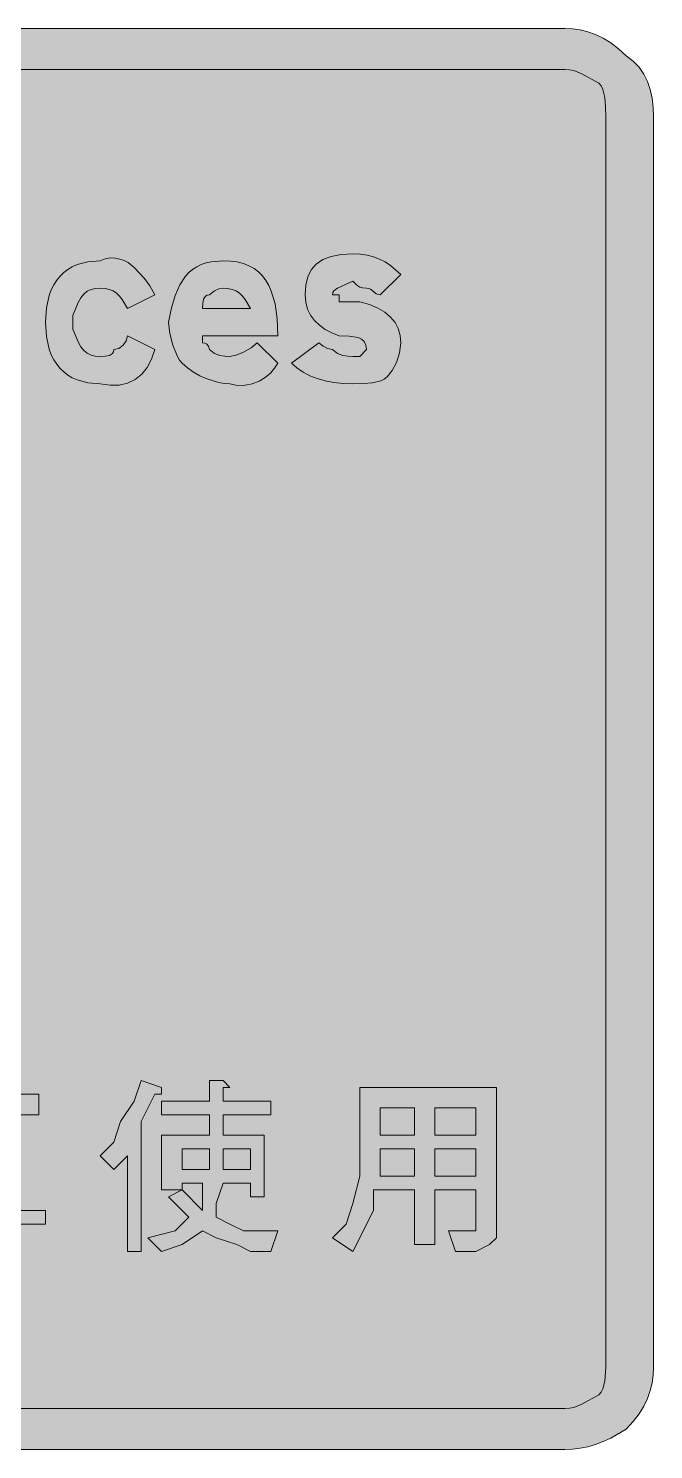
# Model space of a CAD drawing. Header units: metres. Extents: x 121 to 445, y 11 to 261.
# Drawn here: x 335.1 to 444.9, y 11 to 260.6 of the extents above; entities that cross this region are included whole.
import ezdxf

# ---------------------------------------------------------------- set-up
doc = ezdxf.new("R2010")
doc.units = ezdxf.units.M
doc.layers.add('FILL_BLACK_000000', color=7, linetype='Continuous', true_color=0x000000)
doc.layers.add('FILL_WHITE_FFFFFF', color=7, linetype='Continuous', true_color=0xffffff)

msp = doc.modelspace()

# ---------------------------------------------------------------- hatches: boundary and pattern name
at = {"layer": 'FILL_BLACK_000000', "true_color": 0x000000}
h = msp.add_hatch(color=7, dxfattribs=at)
h.dxf.hatch_style = 1
h.paths.add_polyline_path([(429.33, 260.64), (430.68, 260.58), (432.03, 260.4), (433.38, 260.07), (434.73, 259.59), (436.08, 258.94), (437.43, 258.11), (438.78, 257.08), (440.13, 255.84), (441.37, 254.88), (442.4, 253.81), (443.23, 252.63), (443.88, 251.34), (444.36, 249.93), (444.69, 248.41), (444.87, 246.78), (444.93, 245.04), (444.93, 25.44), (444.87, 24.09), (444.69, 22.74), (444.36, 21.39), (443.88, 20.04), (443.23, 18.69), (442.4, 17.34), (441.37, 15.99), (440.13, 14.64), (437.43, 13.06), (436.08, 12.45), (434.73, 11.94), (433.38, 11.55), (432.03, 11.26), (430.68, 11.1), (429.33, 11.04), (136.53, 11.04), (135.13, 11.1), (133.66, 11.26), (132.16, 11.55), (130.68, 11.94), (129.25, 12.45), (127.92, 13.06), (126.74, 13.8), (125.73, 14.64), (124.49, 15.99), (123.46, 17.34), (122.63, 18.69), (121.98, 20.04), (121.5, 21.39), (121.17, 22.74), (120.99, 24.09), (120.93, 25.44), (120.93, 245.04), (120.99, 246.78), (121.17, 248.41), (121.5, 249.93), (121.98, 251.34), (122.63, 252.63), (123.46, 253.81), (124.49, 254.88), (125.73, 255.84), (126.74, 257.08), (127.92, 258.11), (129.25, 258.94), (130.68, 259.59), (132.16, 260.07), (133.66, 260.4), (135.13, 260.58), (136.53, 260.64), (429.33, 260.64)])
h = msp.add_hatch(color=7, dxfattribs=at)
h.dxf.hatch_style = 1
h.paths.add_polyline_path([(348.63, 220.18), (349.51, 220.33), (350.37, 220.3), (351.18, 220.14), (351.94, 219.86), (352.62, 219.5), (353.73, 218.64), (355.53, 216.69), (356.43, 215.43), (357.33, 213.84), (352.53, 211.44), (351.61, 213.01), (351.12, 213.63), (350.58, 214.14), (349.99, 214.53), (349.32, 214.81), (348.58, 214.98), (347.73, 215.04), (346.88, 214.98), (346.14, 214.8), (345.47, 214.47), (344.88, 213.99), (344.34, 213.34), (343.85, 212.51), (342.93, 210.24), (342.93, 209.04), (342.93, 207.84), (343.85, 205.57), (344.34, 204.74), (344.88, 204.09), (345.47, 203.61), (346.14, 203.28), (346.88, 203.1), (347.73, 203.04), (348.61, 203.06), (349.38, 203.19), (349.92, 203.55), (350.08, 203.84), (350.13, 204.24), (351.01, 204.45), (351.78, 204.99), (352.32, 205.76), (352.53, 206.64), (357.33, 204.24), (356.77, 202.55), (356, 201.11), (355.03, 199.92), (353.88, 198.99), (352.56, 198.35), (351.09, 198), (349.47, 197.96), (347.73, 198.24), (345.59, 198.41), (343.7, 198.91), (342.84, 199.29), (342.06, 199.76), (341.33, 200.31), (340.68, 200.94), (340.1, 201.66), (339.59, 202.46), (339.15, 203.34), (338.79, 204.31), (338.3, 206.51), (338.13, 209.04), (338.3, 211.57), (338.79, 213.76), (339.15, 214.74), (339.59, 215.62), (340.1, 216.42), (340.68, 217.14), (341.33, 217.77), (342.06, 218.32), (342.84, 218.79), (343.7, 219.16), (345.59, 219.67), (347.73, 219.84), (348.63, 220.18)])
h = msp.add_hatch(color=7, dxfattribs=at)
h.dxf.hatch_style = 1
h.paths.add_polyline_path([(365.73, 205.44), (366.13, 205.39), (366.42, 205.25), (366.78, 204.84), (366.93, 204.24), (367.83, 203.55), (368.73, 203.19), (369.63, 203.06), (370.53, 203.04), (371.62, 203.25), (372.93, 203.79), (374.24, 204.56), (375.33, 205.44), (378.93, 201.84), (378.37, 200.95), (377.62, 200.1), (376.69, 199.33), (375.63, 198.69), (374.45, 198.22), (373.19, 197.96), (371.88, 197.95), (370.53, 198.24), (369.58, 198.3), (368.54, 198.46), (366.33, 199.14), (365.21, 199.65), (364.12, 200.26), (363.08, 201), (362.13, 201.84), (361.68, 202.4), (361.25, 203.13), (360.48, 204.99), (359.94, 207.07), (359.73, 209.04), (360.24, 211.57), (360.89, 213.76), (361.71, 215.62), (362.73, 217.14), (363.32, 217.77), (363.97, 218.32), (364.69, 218.79), (365.47, 219.16), (366.32, 219.46), (367.24, 219.67), (369.33, 219.84), (370.62, 219.78), (371.81, 219.62), (372.89, 219.34), (373.87, 218.96), (374.75, 218.47), (375.53, 217.88), (376.22, 217.18), (376.83, 216.39), (377.35, 215.5), (377.79, 214.51), (378.44, 212.25), (378.81, 209.62), (378.93, 206.64), (365.73, 206.64), (365.73, 205.44)])
h.paths.add_polyline_path([(373.21, 213.01), (372.72, 213.63), (372.18, 214.14), (371.59, 214.53), (370.92, 214.81), (370.18, 214.98), (369.33, 215.04), (368.58, 214.89), (367.81, 214.53), (366.93, 213.84), (366.53, 213.79), (366.24, 213.63), (365.88, 213.09), (365.75, 212.32), (365.73, 211.44), (374.13, 211.44), (373.21, 213.01)], flags=16)
h = msp.add_hatch(color=7, dxfattribs=at)
h.dxf.hatch_style = 1
h.paths.add_polyline_path([(400.32, 203.66), (399.78, 201.99), (399.01, 200.55), (398.13, 199.44), (397.63, 199.04), (397.02, 198.75), (395.58, 198.39), (393.91, 198.26), (392.13, 198.24), (390.39, 198.3), (388.76, 198.46), (387.24, 198.75), (385.83, 199.14), (384.54, 199.65), (383.36, 200.26), (382.29, 201), (381.33, 201.84), (386.13, 205.44), (386.88, 204.84), (387.65, 204.43), (388.53, 204.24), (389.43, 203.55), (390.33, 203.19), (391.23, 203.06), (392.13, 203.04), (393.33, 203.04), (394.53, 204.24), (394.42, 205.03), (394.12, 205.63), (393.64, 206.05), (393.03, 206.34), (391.49, 206.6), (389.73, 206.64), (388.44, 207.15), (387.27, 207.76), (386.25, 208.5), (385.38, 209.34), (384.68, 210.3), (384.16, 211.36), (383.84, 212.55), (383.73, 213.84), (383.84, 215.53), (384.2, 216.99), (384.81, 218.23), (385.68, 219.24), (386.84, 220.03), (388.29, 220.59), (390.05, 220.93), (392.13, 221.04), (393.43, 220.98), (394.62, 220.81), (395.74, 220.53), (396.78, 220.14), (397.77, 219.63), (398.71, 219.01), (400.53, 217.44), (396.93, 213.84), (396.53, 213.89), (396.22, 214.03), (395.73, 214.44), (395.24, 214.85), (394.93, 214.99), (394.53, 215.04), (393.82, 215.06), (393.33, 215.19), (392.84, 215.55), (392.13, 216.24), (389.43, 215.04), (388.75, 214.55), (388.59, 214.24), (388.53, 213.84), (389.73, 213.84), (389.73, 212.64), (393.33, 212.64), (395.02, 212.13), (396.48, 211.51), (397.72, 210.78), (398.73, 209.94), (399.52, 208.98), (400.08, 207.91), (400.42, 206.73), (400.53, 205.44), (400.32, 203.66)])
h = msp.add_hatch(color=7, dxfattribs=at)
h.dxf.hatch_style = 1
h.paths.add_polyline_path([(324.93, 73.44), (336.93, 73.44), (336.93, 69.84), (324.93, 69.84), (324.93, 68.64), (333.33, 68.64), (333.33, 55.44), (324.93, 55.44), (324.93, 53.04), (338.13, 53.04), (338.13, 50.64), (324.93, 50.64), (324.93, 45.84), (321.33, 45.84), (321.33, 50.64), (308.13, 50.64), (308.13, 53.04), (321.33, 53.04), (321.33, 55.44), (312.93, 55.44), (312.93, 68.64), (321.33, 68.64), (321.33, 69.84), (309.33, 69.84), (309.33, 73.44), (321.33, 73.44), (321.33, 75.84), (324.93, 75.84), (324.93, 74.64), (324.93, 73.44)])
h.paths.add_polyline_path([(321.33, 62.64), (321.33, 65.04), (315.33, 65.04), (315.33, 62.64), (321.33, 62.64)], flags=16)
h.paths.add_polyline_path([(315.33, 57.84), (321.33, 57.84), (321.33, 60.24), (315.33, 60.24), (315.33, 57.84)], flags=16)
h.paths.add_polyline_path([(324.93, 65.04), (324.93, 62.64), (330.93, 62.64), (330.93, 65.04), (324.93, 65.04)], flags=16)
h.paths.add_polyline_path([(330.93, 60.24), (324.93, 60.24), (324.93, 57.84), (330.93, 57.84), (330.93, 60.24)], flags=16)
h = msp.add_hatch(color=7, dxfattribs=at)
h.dxf.hatch_style = 1
h.paths.add_polyline_path([(350.13, 65.04), (351.33, 68.64), (353.73, 72.24), (354.93, 75.84), (358.53, 74.64), (358.53, 73.44), (357.33, 73.44), (354.93, 68.64), (354.93, 45.84), (352.53, 45.84), (352.53, 62.64), (350.13, 60.24), (347.73, 62.64), (350.13, 65.04)])
h = msp.add_hatch(color=7, dxfattribs=at)
h.dxf.hatch_style = 1
h.paths.add_polyline_path([(366.93, 69.84), (358.53, 69.84), (358.53, 72.24), (366.93, 72.24), (366.93, 75.84), (369.33, 75.84), (370.53, 74.64), (369.33, 74.64), (369.33, 72.24), (377.73, 72.24), (377.73, 69.84), (369.33, 69.84), (369.33, 66.24), (376.53, 66.24), (376.53, 55.44), (374.13, 55.44), (374.13, 57.84), (369.33, 57.84), (368.13, 54.24), (368.13, 51.84), (370.53, 50.64), (372.93, 49.44), (376.53, 49.44), (378.93, 49.44), (377.73, 45.84), (374.13, 45.84), (371.73, 47.04), (368.13, 48.24), (365.73, 49.44), (362.13, 47.04), (358.53, 45.84), (356.13, 48.24), (360.93, 49.44), (363.33, 51.84), (362.13, 53.04), (359.73, 55.44), (362.13, 56.64), (358.53, 56.64), (358.53, 66.24), (366.93, 66.24), (366.93, 69.84)])
h.paths.add_polyline_path([(365.73, 53.04), (365.73, 55.44), (365.73, 57.84), (362.13, 57.84), (362.13, 56.64), (365.73, 53.04)], flags=16)
h.paths.add_polyline_path([(374.13, 63.84), (369.33, 63.84), (369.33, 60.24), (374.13, 60.24), (374.13, 63.84)], flags=16)
h.paths.add_polyline_path([(366.93, 63.84), (362.13, 63.84), (362.13, 60.24), (366.93, 60.24), (366.93, 63.84)], flags=16)
h = msp.add_hatch(color=7, dxfattribs=at)
h.dxf.hatch_style = 1
h.paths.add_polyline_path([(413.73, 45.84), (412.53, 45.84), (410.13, 45.84), (408.93, 49.44), (411.33, 49.44), (412.53, 49.44), (413.73, 49.44), (413.73, 50.64), (413.73, 51.84), (413.73, 56.64), (406.53, 56.64), (406.53, 47.04), (402.93, 47.04), (402.93, 56.64), (395.73, 56.64), (395.73, 53.04), (394.53, 50.64), (393.33, 48.24), (392.13, 45.84), (388.53, 48.24), (390.93, 50.64), (392.13, 54.24), (393.33, 59.04), (393.33, 65.04), (393.33, 74.64), (417.33, 74.64), (417.33, 50.64), (417.33, 48.24), (416.13, 47.04), (413.73, 45.84)])
h.paths.add_polyline_path([(402.93, 66.24), (402.93, 71.04), (396.93, 71.04), (396.93, 66.24), (402.93, 66.24)], flags=16)
h.paths.add_polyline_path([(402.93, 59.04), (402.93, 63.84), (396.93, 63.84), (396.93, 59.04), (402.93, 59.04)], flags=16)
h.paths.add_polyline_path([(406.53, 71.04), (406.53, 66.24), (413.73, 66.24), (413.73, 71.04), (406.53, 71.04)], flags=16)
h.paths.add_polyline_path([(413.73, 63.84), (406.53, 63.84), (406.53, 59.04), (413.73, 59.04), (413.73, 63.84)], flags=16)
at = {"layer": 'FILL_WHITE_FFFFFF', "true_color": 0xffffff}
h = msp.add_hatch(color=7, dxfattribs=at)
h.dxf.hatch_style = 1
h.paths.add_polyline_path([(429.33, 253.44), (430.18, 253.39), (430.94, 253.23), (432.33, 252.69), (435.33, 251.04), (435.73, 250.54), (436.02, 249.93), (436.38, 248.49), (436.51, 246.82), (436.53, 245.04), (436.53, 25.44), (436.38, 23.04), (436.02, 21.73), (435.73, 21.14), (435.33, 20.64), (432.33, 18.99), (430.94, 18.45), (430.18, 18.29), (429.33, 18.24), (136.53, 18.24), (135.68, 18.29), (134.92, 18.45), (133.53, 18.99), (130.53, 20.64), (129.65, 21.73), (128.88, 23.04), (128.34, 24.35), (128.13, 25.44), (128.13, 245.04), (128.15, 245.94), (128.28, 246.84), (128.64, 247.74), (129.33, 248.64), (129.38, 249.04), (129.52, 249.35), (129.93, 249.84), (130.34, 250.33), (130.48, 250.64), (130.53, 251.04), (133.53, 252.69), (134.92, 253.23), (135.68, 253.39), (136.53, 253.44), (429.33, 253.44)])

# ---------------------------------------------------------------- linework, layer by layer
at = {"layer": 'FILL_BLACK_000000', "lineweight": 0, "true_color": 0x000000}
for points in [[(136.53, 260.64), (429.33, 260.64), (430.68, 260.58), (432.03, 260.4), (433.38, 260.07), (434.73, 259.59), (436.08, 258.94), (437.43, 258.11), (438.78, 257.08), (440.13, 255.84), (441.37, 254.88), (442.4, 253.81), (443.23, 252.63), (443.88, 251.34), (444.36, 249.93), (444.69, 248.41), (444.87, 246.78), (444.93, 245.04), (444.93, 25.44), (444.87, 24.09), (444.69, 22.74), (444.36, 21.39), (443.88, 20.04), (443.23, 18.69), (442.4, 17.34), (441.37, 15.99), (440.13, 14.64), (437.43, 13.06), (436.08, 12.45), (434.73, 11.94), (433.38, 11.55), (432.03, 11.26), (430.68, 11.1), (429.33, 11.04), (136.53, 11.04)], [(324.93, 73.44), (336.93, 73.44), (336.93, 69.84), (324.93, 69.84)], [(324.93, 53.04), (338.13, 53.04), (338.13, 50.64), (324.93, 50.64)]]:
    msp.add_lwpolyline(points, dxfattribs=at)
for points in [[(348.63, 220.18), (349.51, 220.33), (350.37, 220.3), (351.18, 220.14), (351.94, 219.86), (352.62, 219.5), (353.73, 218.64), (355.53, 216.69), (356.43, 215.43), (357.33, 213.84), (352.53, 211.44), (351.61, 213.01), (351.12, 213.63), (350.58, 214.14), (349.99, 214.53), (349.32, 214.81), (348.58, 214.98), (347.73, 215.04), (346.88, 214.98), (346.14, 214.8), (345.47, 214.47), (344.88, 213.99), (344.34, 213.34), (343.85, 212.51), (342.93, 210.24), (342.93, 209.04), (342.93, 207.84), (343.85, 205.57), (344.34, 204.74), (344.88, 204.09), (345.47, 203.61), (346.14, 203.28), (346.88, 203.1), (347.73, 203.04), (348.61, 203.06), (349.38, 203.19), (349.92, 203.55), (350.08, 203.84), (350.13, 204.24), (351.01, 204.45), (351.78, 204.99), (352.32, 205.76), (352.53, 206.64), (357.33, 204.24), (356.77, 202.55), (356, 201.11), (355.03, 199.92), (353.88, 198.99), (352.56, 198.35), (351.09, 198), (349.47, 197.96), (347.73, 198.24), (345.59, 198.41), (343.7, 198.91), (342.84, 199.29), (342.06, 199.76), (341.33, 200.31), (340.68, 200.94), (340.1, 201.66), (339.59, 202.46), (339.15, 203.34), (338.79, 204.31), (338.3, 206.51), (338.13, 209.04), (338.3, 211.57), (338.79, 213.76), (339.15, 214.74), (339.59, 215.62), (340.1, 216.42), (340.68, 217.14), (341.33, 217.77), (342.06, 218.32), (342.84, 218.79), (343.7, 219.16), (345.59, 219.67), (347.73, 219.84)], [(365.73, 205.44), (366.13, 205.39), (366.42, 205.25), (366.78, 204.84), (366.93, 204.24), (367.83, 203.55), (368.73, 203.19), (369.63, 203.06), (370.53, 203.04), (371.62, 203.25), (372.93, 203.79), (374.24, 204.56), (375.33, 205.44), (378.93, 201.84), (378.37, 200.95), (377.62, 200.1), (376.69, 199.33), (375.63, 198.69), (374.45, 198.22), (373.19, 197.96), (371.88, 197.95), (370.53, 198.24), (369.58, 198.3), (368.54, 198.46), (366.33, 199.14), (365.21, 199.65), (364.12, 200.26), (363.08, 201), (362.13, 201.84), (361.68, 202.4), (361.25, 203.13), (360.48, 204.99), (359.94, 207.07), (359.73, 209.04), (360.24, 211.57), (360.89, 213.76), (361.71, 215.62), (362.73, 217.14), (363.32, 217.77), (363.97, 218.32), (364.69, 218.79), (365.47, 219.16), (366.32, 219.46), (367.24, 219.67), (369.33, 219.84), (370.62, 219.78), (371.81, 219.62), (372.89, 219.34), (373.87, 218.96), (374.75, 218.47), (375.53, 217.88), (376.22, 217.18), (376.83, 216.39), (377.35, 215.5), (377.79, 214.51), (378.44, 212.25), (378.81, 209.62), (378.93, 206.64), (365.73, 206.64)], [(400.32, 203.66), (399.78, 201.99), (399.01, 200.55), (398.13, 199.44), (397.63, 199.04), (397.02, 198.75), (395.58, 198.39), (393.91, 198.26), (392.13, 198.24), (390.39, 198.3), (388.76, 198.46), (387.24, 198.75), (385.83, 199.14), (384.54, 199.65), (383.36, 200.26), (382.29, 201), (381.33, 201.84), (386.13, 205.44), (386.88, 204.84), (387.65, 204.43), (388.53, 204.24), (389.43, 203.55), (390.33, 203.19), (391.23, 203.06), (392.13, 203.04), (393.33, 203.04), (394.53, 204.24), (394.42, 205.03), (394.12, 205.63), (393.64, 206.05), (393.03, 206.34), (391.49, 206.6), (389.73, 206.64), (388.44, 207.15), (387.27, 207.76), (386.25, 208.5), (385.38, 209.34), (384.68, 210.3), (384.16, 211.36), (383.84, 212.55), (383.73, 213.84), (383.84, 215.53), (384.2, 216.99), (384.81, 218.23), (385.68, 219.24), (386.84, 220.03), (388.29, 220.59), (390.05, 220.93), (392.13, 221.04), (393.43, 220.98), (394.62, 220.81), (395.74, 220.53), (396.78, 220.14), (397.77, 219.63), (398.71, 219.01), (400.53, 217.44), (396.93, 213.84), (396.53, 213.89), (396.22, 214.03), (395.73, 214.44), (395.24, 214.85), (394.93, 214.99), (394.53, 215.04), (393.82, 215.06), (393.33, 215.19), (392.84, 215.55), (392.13, 216.24), (389.43, 215.04), (388.75, 214.55), (388.59, 214.24), (388.53, 213.84), (389.73, 213.84), (389.73, 212.64), (393.33, 212.64), (395.02, 212.13), (396.48, 211.51), (397.72, 210.78), (398.73, 209.94), (399.52, 208.98), (400.08, 207.91), (400.42, 206.73), (400.53, 205.44)], [(373.21, 213.01), (372.72, 213.63), (372.18, 214.14), (371.59, 214.53), (370.92, 214.81), (370.18, 214.98), (369.33, 215.04), (368.58, 214.89), (367.81, 214.53), (366.93, 213.84), (366.53, 213.79), (366.24, 213.63), (365.88, 213.09), (365.75, 212.32), (365.73, 211.44), (374.13, 211.44)], [(350.13, 65.04), (351.33, 68.64), (353.73, 72.24), (354.93, 75.84), (358.53, 74.64), (358.53, 73.44), (357.33, 73.44), (354.93, 68.64), (354.93, 45.84), (352.53, 45.84), (352.53, 62.64), (350.13, 60.24), (347.73, 62.64)], [(366.93, 69.84), (358.53, 69.84), (358.53, 72.24), (366.93, 72.24), (366.93, 75.84), (369.33, 75.84), (370.53, 74.64), (369.33, 74.64), (369.33, 72.24), (377.73, 72.24), (377.73, 69.84), (369.33, 69.84), (369.33, 66.24), (376.53, 66.24), (376.53, 55.44), (374.13, 55.44), (374.13, 57.84), (369.33, 57.84), (368.13, 54.24), (368.13, 51.84), (370.53, 50.64), (372.93, 49.44), (376.53, 49.44), (378.93, 49.44), (377.73, 45.84), (374.13, 45.84), (371.73, 47.04), (368.13, 48.24), (365.73, 49.44), (362.13, 47.04), (358.53, 45.84), (356.13, 48.24), (360.93, 49.44), (363.33, 51.84), (362.13, 53.04), (359.73, 55.44), (362.13, 56.64), (358.53, 56.64), (358.53, 66.24), (366.93, 66.24)], [(413.73, 45.84), (412.53, 45.84), (410.13, 45.84), (408.93, 49.44), (411.33, 49.44), (412.53, 49.44), (413.73, 49.44), (413.73, 50.64), (413.73, 51.84), (413.73, 56.64), (406.53, 56.64), (406.53, 47.04), (402.93, 47.04), (402.93, 56.64), (395.73, 56.64), (395.73, 53.04), (394.53, 50.64), (393.33, 48.24), (392.13, 45.84), (388.53, 48.24), (390.93, 50.64), (392.13, 54.24), (393.33, 59.04), (393.33, 65.04), (393.33, 74.64), (417.33, 74.64), (417.33, 50.64), (417.33, 48.24), (416.13, 47.04)], [(402.93, 66.24), (402.93, 71.04), (396.93, 71.04), (396.93, 66.24)], [(406.53, 71.04), (406.53, 66.24), (413.73, 66.24), (413.73, 71.04)], [(366.93, 63.84), (362.13, 63.84), (362.13, 60.24), (366.93, 60.24)], [(374.13, 63.84), (369.33, 63.84), (369.33, 60.24), (374.13, 60.24)], [(402.93, 59.04), (402.93, 63.84), (396.93, 63.84), (396.93, 59.04)], [(413.73, 63.84), (406.53, 63.84), (406.53, 59.04), (413.73, 59.04)], [(365.73, 53.04), (365.73, 55.44), (365.73, 57.84), (362.13, 57.84), (362.13, 56.64)]]:
    msp.add_lwpolyline(points, close=True, dxfattribs=at)
at = {"layer": 'FILL_WHITE_FFFFFF', "lineweight": 0, "true_color": 0x000000}
msp.add_lwpolyline([(136.53, 253.44), (429.33, 253.44), (430.18, 253.39), (430.94, 253.23), (432.33, 252.69), (435.33, 251.04), (435.73, 250.54), (436.02, 249.93), (436.38, 248.49), (436.51, 246.82), (436.53, 245.04), (436.53, 25.44), (436.38, 23.04), (436.02, 21.73), (435.73, 21.14), (435.33, 20.64), (432.33, 18.99), (430.94, 18.45), (430.18, 18.29), (429.33, 18.24), (136.53, 18.24)], dxfattribs=at)

doc.saveas('drawing.dxf')
